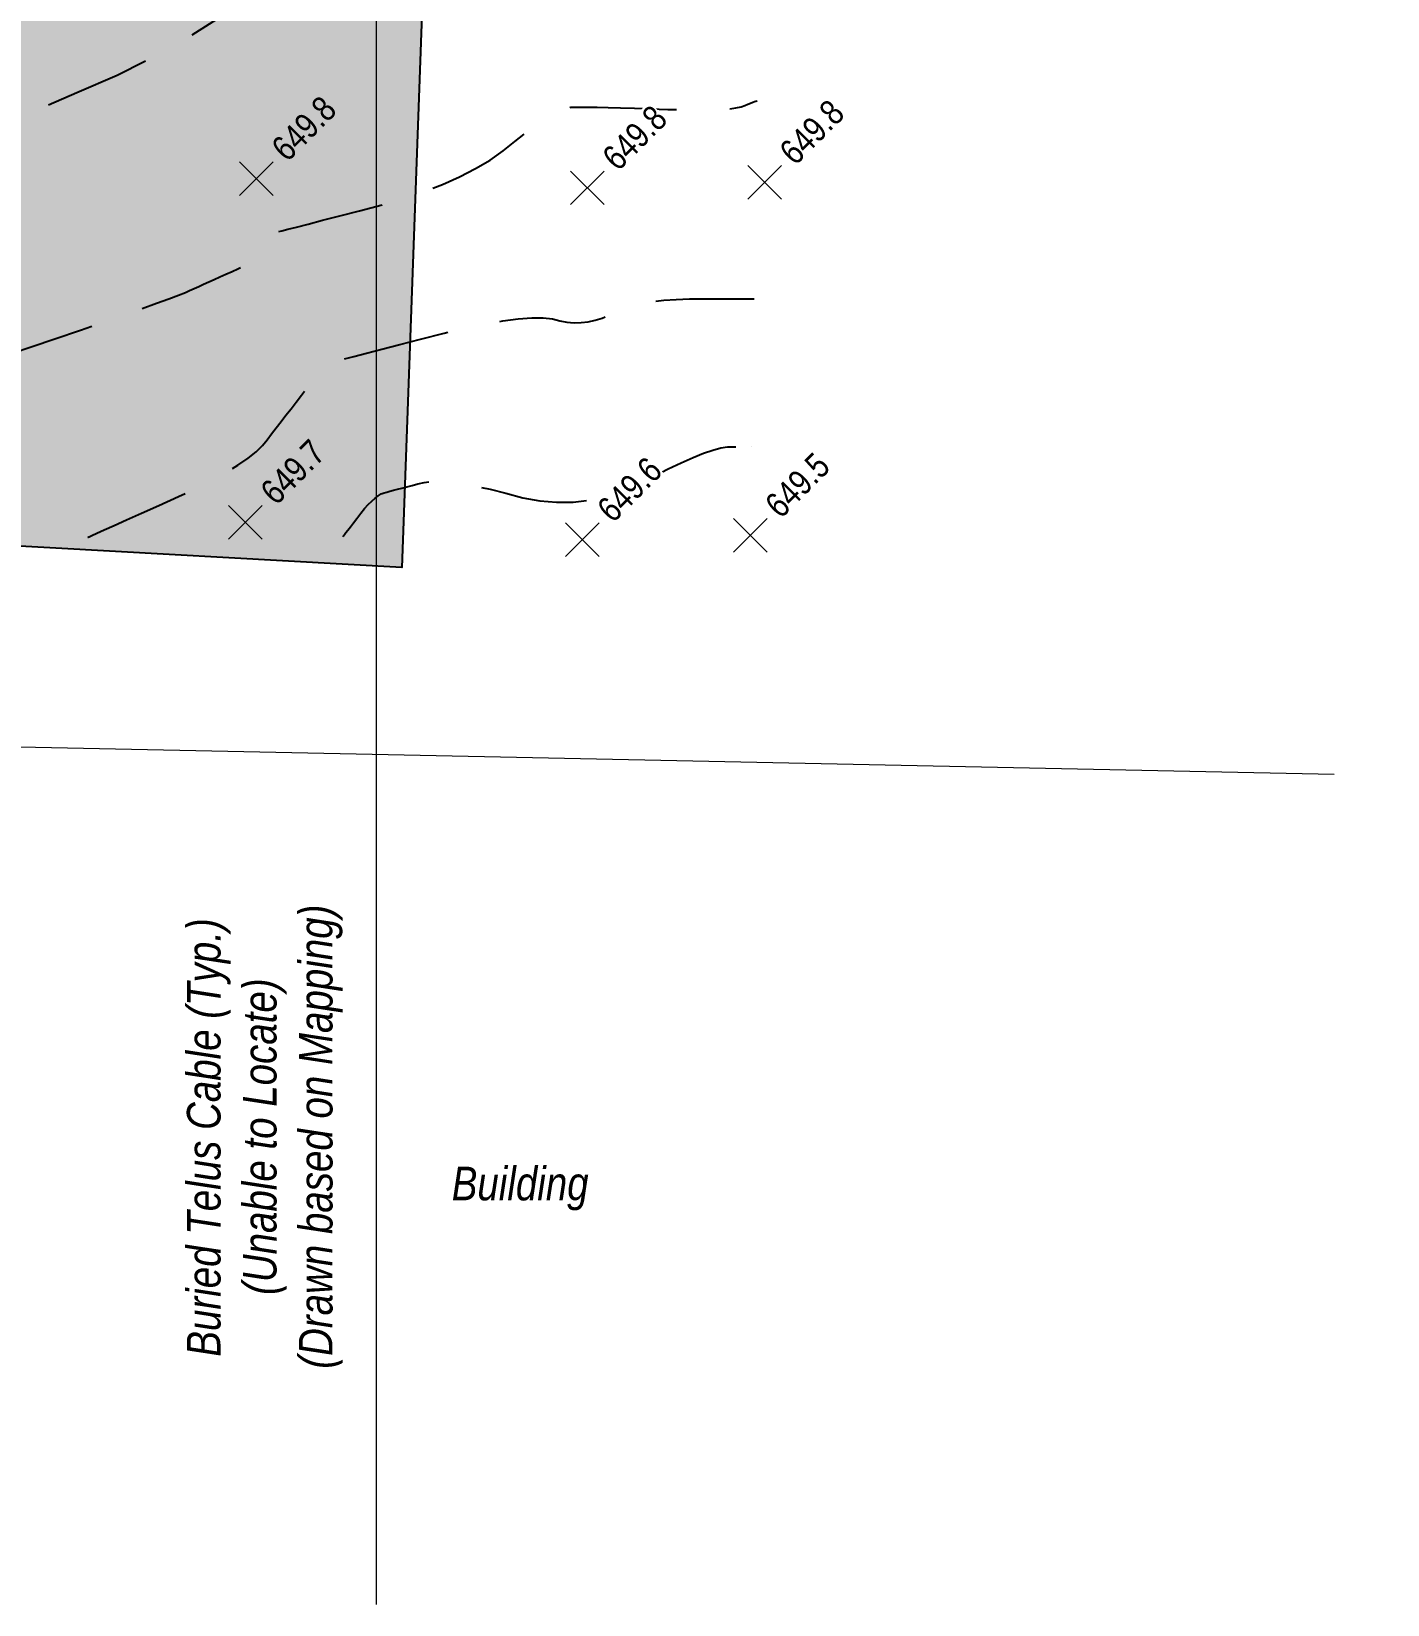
# Model space of a CAD drawing. Extents: x 412674 to 416801, y 6212064 to 6215747.
# Drawn here: x 416387.9 to 416791.4, y 6213757.6 to 6214225.7 of the extents above; entities that cross this region are included whole.
import ezdxf

# ---------------------------------------------------------------- set-up
doc = ezdxf.new("R2010")
doc.units = 0
doc.header["$LTSCALE"] = 5
doc.header["$PDMODE"] = 3
doc.header["$PDSIZE"] = 5
doc.linetypes.add('DASHED2', pattern=[9.525, 6.35, -3.175])
for name, color, linetype, lineweight in [('AS-GENERAL', 48, 'Continuous', 18), ('T-ELEVATION', 48, 'Continuous', 18), ('T-ELEVATION-T', 48, 'Continuous', 18), ('T-TEXT', 48, 'Continuous', 18)]:
    doc.layers.add(name, color=color, linetype=linetype, lineweight=lineweight)
doc.layers.add('AS-ROADS', color=254, linetype='Continuous')
doc.layers.add('Contour_Line_Intermediate', color=8, linetype='DASHED2')
doc.layers.add('AS-TELUS-ATCO PIPELINES', color=7, linetype='foc-TEL', lineweight=9, true_color=0xff9c38)
doc.styles.add('80L', font='ARIALN.TTF', dxfattribs={"height": 10})
doc.styles.add('ELEVATION', font='ARIALN.TTF', dxfattribs={"height": 2.5})
doc.styles.add('foc-LtypeFont', font='ARIALN.TTF', dxfattribs={"height": 7.35})
doc.linetypes.add('foc-TEL', pattern='A,2,-1,["T",foc-LtypeFont,S=0.2,R=0,X=-0.425,Y=-0.75],-1.24,8', length=12.24)

msp = doc.modelspace()

# ---------------------------------------------------------------- hatches: boundary and pattern name
at = {"layer": 'AS-ROADS'}
h = msp.add_hatch(color=256, dxfattribs=at)
h.dxf.hatch_style = 1
h.paths.add_polyline_path([(416028.928, 6214099.613), (416032.298, 6214257.243), (416035.098, 6214391.183), (416037.428, 6214529.613), (416024.258, 6214579.533), (416008.458, 6214601.523), (415994.588, 6214618.803), (415977.728, 6214621.053), (415943.828, 6214620.883), (415540.375, 6214631.213), (415544.321, 6214830.321), (416791.446, 6214807.258), (416787.49, 6214607.6), (416574.038, 6214610.933), (416359.828, 6214615.113), (416200.538, 6214618.233), (416185.108, 6214618.483), (416168.668, 6214613.853), (416149.628, 6214599.513), (416132.628, 6214579.943), (416118.498, 6214558.953), (416113.328, 6214534.713), (416113.318, 6214504.543), (416111.058, 6214435.643), (416110.258, 6214423.983), (416106.828, 6214260.703), (416105.678, 6214233.903), (416131.528, 6214230.463), (416133.628, 6214261.193), (416154.518, 6214289.923), (416165.928, 6214295.333), (416192.948, 6214301.013), (416280.408, 6214303.523), (416433.888, 6214299.673), (416506.538, 6214299.243), (416498.078, 6214066.183), (416377.258, 6214072.923), (416276.448, 6214079.443), (416242.718, 6214085.933), (416132.758, 6214085.803), (416125.825, 6213764.84), (416025.984, 6213766.819), (416028.874, 6214097.048)])

# ---------------------------------------------------------------- linework, layer by layer
at = {"layer": 'AS-GENERAL', "flags": 128}
msp.add_lwpolyline([(416286.708, 6213777.443), (416288.708, 6213883.623), (416291.188, 6213984.523), (416292.138, 6214015.203), (416360.288, 6214013.273), (416775.541, 6214004.699)], dxfattribs=at)
at = {"layer": 'AS-ROADS', "flags": 128}
msp.add_lwpolyline([(416506.538, 6214299.243), (416498.078, 6214066.183), (416377.258, 6214072.923), (416276.448, 6214079.443), (416242.718, 6214085.933), (416132.758, 6214085.803), (416125.825, 6213764.84), (416025.984, 6213766.819), (416028.874, 6214097.048), (416028.928, 6214099.613), (416032.298, 6214257.243)], dxfattribs=at)
at = {"layer": 'AS-TELUS-ATCO PIPELINES', "flags": 128}
msp.add_lwpolyline([(416490.602, 6213757.611), (416490.602, 6214500.206)], dxfattribs=at)
at = {"layer": 'Contour_Line_Intermediate', "flags": 128}
for points in [[(416302.03, 6214025.202), (416302.03, 6214025.202), (416301.734, 6214025.626), (416301.141, 6214026.475), (416300.252, 6214027.749), (416299.066, 6214029.447), (416297.584, 6214031.569), (416295.805, 6214034.116), (416293.73, 6214037.088), (416291.358, 6214040.484), (416289.218, 6214043.032), (416287.31, 6214044.734), (416285.634, 6214045.589), (416284.189, 6214045.596), (416282.976, 6214044.756), (416281.994, 6214043.07), (416281.244, 6214040.536), (416280.726, 6214037.155), (416279.755, 6214034.176), (416278.33, 6214031.6), (416276.453, 6214029.426), (416274.122, 6214027.655), (416271.339, 6214026.286), (416268.102, 6214025.32), (416264.413, 6214024.756), (416260.27, 6214024.594), (416256.493, 6214024.424), (416253.081, 6214024.244), (416250.035, 6214024.054), (416247.354, 6214023.856), (416245.038, 6214023.648), (416243.088, 6214023.431), (416241.503, 6214023.205), (416240.284, 6214022.969), (416238.047, 6214022.301), (416234.793, 6214021.198), (416230.521, 6214019.662), (416225.232, 6214017.693), (416218.926, 6214015.291), (416211.602, 6214012.455), (416203.261, 6214009.185), (416193.903, 6214005.482), (416186.347, 6214003.333), (416180.596, 6214002.738), (416176.647, 6214003.696), (416174.502, 6214006.207), (416174.161, 6214010.273), (416175.622, 6214015.892), (416178.887, 6214023.064), (416183.956, 6214031.79), (416188.402, 6214039.466), (416192.224, 6214046.091), (416195.424, 6214051.665), (416198.001, 6214056.188), (416199.955, 6214059.661), (416201.286, 6214062.083), (416201.994, 6214063.454), (416202.079, 6214063.775), (416202.296, 6214064.193), (416202.645, 6214064.708), (416203.126, 6214065.322), (416203.738, 6214066.032), (416204.482, 6214066.84), (416205.357, 6214067.746), (416206.364, 6214068.75), (416207.503, 6214069.85), (416208.733, 6214070.895), (416210.054, 6214071.882), (416211.465, 6214072.813), (416212.967, 6214073.688), (416214.56, 6214074.505), (416216.243, 6214075.266), (416218.018, 6214075.971), (416219.883, 6214076.619), (416221.552, 6214077.264), (416223.024, 6214077.908), (416224.3, 6214078.549), (416225.379, 6214079.188), (416226.262, 6214079.825), (416226.949, 6214080.46), (416227.439, 6214081.092), (416227.733, 6214081.723), (416228.138, 6214082.232), (416228.655, 6214082.619), (416229.283, 6214082.885), (416230.022, 6214083.03), (416230.873, 6214083.054), (416231.835, 6214082.956), (416232.908, 6214082.737), (416234.093, 6214082.396), (416235.212, 6214081.941), (416236.263, 6214081.371), (416237.248, 6214080.687), (416238.166, 6214079.888), (416239.018, 6214078.975), (416239.803, 6214077.948), (416240.522, 6214076.806), (416241.174, 6214075.549), (416241.784, 6214074.474), (416242.354, 6214073.579), (416242.883, 6214072.866), (416243.371, 6214072.335), (416243.818, 6214071.984), (416244.224, 6214071.815), (416244.589, 6214071.826), (416244.913, 6214072.019), (416245.377, 6214072.299), (416245.979, 6214072.666), (416246.72, 6214073.119), (416247.601, 6214073.659), (416248.621, 6214074.286), (416249.78, 6214074.999), (416251.078, 6214075.799), (416252.515, 6214076.687), (416253.859, 6214077.479), (416255.11, 6214078.177), (416256.268, 6214078.779), (416257.333, 6214079.288), (416258.304, 6214079.701), (416259.182, 6214080.02), (416259.967, 6214080.244), (416260.659, 6214080.373), (416261.412, 6214080.673), (416262.224, 6214081.143), (416263.096, 6214081.785), (416264.029, 6214082.596), (416265.022, 6214083.579), (416266.075, 6214084.732), (416267.189, 6214086.056), (416268.362, 6214087.551), (416269.394, 6214088.891), (416270.284, 6214090.075), (416271.032, 6214091.105), (416271.639, 6214091.979), (416272.103, 6214092.698), (416272.426, 6214093.262), (416272.607, 6214093.672), (416272.646, 6214093.926), (416273.918, 6214095.544), (416276.423, 6214098.526), (416280.161, 6214102.873), (416285.132, 6214108.584), (416291.337, 6214115.66), (416298.774, 6214124.099), (416307.444, 6214133.903), (416317.347, 6214145.072), (416326.016, 6214154.867), (416333.451, 6214163.291), (416339.651, 6214170.342), (416344.617, 6214176.022), (416348.349, 6214180.328), (416350.846, 6214183.263), (416352.109, 6214184.825), (416352.138, 6214185.016), (416352.205, 6214185.231), (416352.311, 6214185.473), (416352.457, 6214185.74), (416352.641, 6214186.033), (416352.863, 6214186.351), (416353.125, 6214186.695), (416353.426, 6214187.065), (416353.765, 6214187.461), (416354.137, 6214187.816), (416354.542, 6214188.131), (416354.979, 6214188.405), (416355.45, 6214188.639), (416355.953, 6214188.833), (416356.488, 6214188.986), (416357.057, 6214189.099), (416357.658, 6214189.171), (416359.672, 6214189.881), (416363.1, 6214191.226), (416367.941, 6214193.209), (416374.195, 6214195.829), (416381.863, 6214199.085), (416390.943, 6214202.978), (416401.437, 6214207.507), (416413.345, 6214212.674), (416424.556, 6214218.235), (416435.07, 6214224.192), (416444.889, 6214230.544), (416454.011, 6214237.291), (416462.437, 6214244.434), (416470.166, 6214251.971), (416477.199, 6214259.904), (416483.536, 6214268.232), (416489.099, 6214275.534), (416493.888, 6214281.81), (416497.904, 6214287.059), (416501.145, 6214291.283), (416503.613, 6214294.48), (416505.307, 6214296.651), (416506.228, 6214297.796), (416506.374, 6214297.915), (416506.53, 6214298.02), (416506.694, 6214298.111), (416506.868, 6214298.189), (416507.05, 6214298.252), (416507.241, 6214298.303), (416507.441, 6214298.339), (416507.65, 6214298.362), (416507.868, 6214298.371), (416508.031, 6214298.4), (416508.14, 6214298.45), (416508.194, 6214298.521), (416508.194, 6214298.612), (416508.139, 6214298.724), (416508.029, 6214298.856), (416507.865, 6214299.008), (416507.646, 6214299.182), (416507.439, 6214299.342), (416507.243, 6214299.489), (416507.059, 6214299.624), (416506.886, 6214299.746), (416506.724, 6214299.855), (416506.573, 6214299.951), (416506.434, 6214300.035), (416506.307, 6214300.105), (416505.261, 6214300.959), (416503.298, 6214302.596), (416500.416, 6214305.017), (416496.617, 6214308.22), (416491.9, 6214312.207), (416486.265, 6214316.978), (416479.713, 6214322.531), (416472.242, 6214328.868), (416465.682, 6214334.417), (416460.033, 6214339.177), (416455.294, 6214343.15), (416451.466, 6214346.334), (416448.549, 6214348.73), (416446.542, 6214350.338), (416445.446, 6214351.158), (416445.261, 6214351.19), (416444.495, 6214351.406), (416443.15, 6214351.807), (416441.224, 6214352.393), (416438.718, 6214353.163), (416435.632, 6214354.118), (416431.967, 6214355.257), (416427.721, 6214356.581), (416422.895, 6214358.09), (416418.151, 6214359.471), (416413.488, 6214360.724), (416408.908, 6214361.851), (416404.41, 6214362.849), (416399.994, 6214363.72), (416395.659, 6214364.464), (416391.407, 6214365.081), (416387.237, 6214365.569), (416383.341, 6214366.03), (416379.721, 6214366.461), (416376.376, 6214366.865), (416373.307, 6214367.239), (416370.512, 6214367.586), (416367.993, 6214367.903), (416365.748, 6214368.192), (416363.779, 6214368.453), (416361.6, 6214367.615), (416359.21, 6214365.679), (416356.609, 6214362.646), (416353.798, 6214358.513), (416350.777, 6214353.283), (416347.545, 6214346.955), (416344.103, 6214339.528), (416340.45, 6214331.003), (416336.797, 6214323.652), (416333.144, 6214317.473), (416329.491, 6214312.467), (416325.838, 6214308.634), (416322.186, 6214305.974), (416318.533, 6214304.486), (416314.88, 6214304.172), (416311.227, 6214305.031), (416307.944, 6214305.852), (416305.03, 6214306.635), (416302.486, 6214307.381), (416300.311, 6214308.089), (416298.505, 6214308.76), (416297.069, 6214309.393), (416296.003, 6214309.988), (416295.306, 6214310.546), (416294.688, 6214311.329), (416294.149, 6214312.337), (416293.689, 6214313.571), (416293.308, 6214315.03), (416293.006, 6214316.715), (416292.783, 6214318.625), (416292.639, 6214320.76), (416292.575, 6214323.121), (416292.636, 6214325.629), (416292.825, 6214328.286), (416293.14, 6214331.091), (416293.581, 6214334.043), (416294.149, 6214337.144), (416294.844, 6214340.393), (416295.665, 6214343.789), (416296.613, 6214347.334), (416298.053, 6214350.78), (416299.986, 6214354.127), (416302.41, 6214357.375), (416305.327, 6214360.524), (416308.737, 6214363.575), (416312.638, 6214366.527), (416317.032, 6214369.38), (416321.918, 6214372.134), (416326.126, 6214374.59), (416329.657, 6214376.748), (416332.51, 6214378.608), (416334.684, 6214380.169), (416336.181, 6214381.432), (416337.001, 6214382.397), (416337.142, 6214383.063), (416336.606, 6214383.432), (416335.811, 6214384.117), (416334.758, 6214385.12), (416333.447, 6214386.441), (416331.878, 6214388.079), (416330.051, 6214390.035), (416327.965, 6214392.308), (416325.622, 6214394.898), (416323.02, 6214397.806), (416320.794, 6214400.494), (416318.944, 6214402.96), (416317.47, 6214405.207), (416316.372, 6214407.232), (416315.649, 6214409.037), (416315.303, 6214410.622), (416315.332, 6214411.985), (416315.738, 6214413.129), (416316.084, 6214414.17), (416316.37, 6214415.11), (416316.597, 6214415.948), (416316.765, 6214416.684), (416316.873, 6214417.318), (416316.922, 6214417.85), (416316.911, 6214418.281), (416316.841, 6214418.61), (416317.093, 6214419.322), (416317.668, 6214420.416), (416318.566, 6214421.893), (416319.785, 6214423.753), (416321.328, 6214425.995), (416323.192, 6214428.621), (416325.38, 6214431.629), (416327.889, 6214435.02), (416330.402, 6214438.283), (416332.917, 6214441.42), (416335.436, 6214444.428), (416337.957, 6214447.31), (416340.481, 6214450.065), (416343.008, 6214452.692), (416345.538, 6214455.192), (416348.071, 6214457.564), (416350.502, 6214459.57), (416352.834, 6214461.209), (416355.064, 6214462.482), (416357.194, 6214463.388), (416359.223, 6214463.927), (416361.152, 6214464.099), (416362.979, 6214463.905), (416364.706, 6214463.344), (416366.752, 6214462.269), (416369.117, 6214460.681), (416371.8, 6214458.578), (416374.803, 6214455.962), (416378.124, 6214452.832), (416381.764, 6214449.188), (416385.723, 6214445.03), (416390.001, 6214440.358), (416394.567, 6214436.135), (416399.421, 6214432.36), (416404.564, 6214429.032), (416409.994, 6214426.153), (416415.713, 6214423.722), (416421.719, 6214421.739), (416428.014, 6214420.204), (416434.597, 6214419.118), (416441.106, 6214418.599), (416447.54, 6214418.648), (416453.899, 6214419.265), (416460.184, 6214420.45), (416466.395, 6214422.203), (416472.531, 6214424.524), (416478.593, 6214427.413), (416484.58, 6214430.87), (416490.061, 6214434.037), (416495.035, 6214436.915), (416499.502, 6214439.504), (416503.463, 6214441.804), (416506.917, 6214443.815), (416509.864, 6214445.536), (416512.305, 6214446.968), (416514.239, 6214448.111), (416516.108, 6214449.644), (416517.912, 6214451.565), (416519.65, 6214453.876), (416521.324, 6214456.576), (416522.932, 6214459.666), (416524.476, 6214463.144), (416525.954, 6214467.012), (416527.367, 6214471.269), (416528.585, 6214475.1), (416529.606, 6214478.503), (416530.431, 6214481.48), (416531.06, 6214484.029), (416531.493, 6214486.152), (416531.73, 6214487.848), (416531.771, 6214489.117), (416531.616, 6214489.959), (416531.918, 6214490.679), (416532.677, 6214491.275), (416533.893, 6214491.75), (416535.566, 6214492.102), (416537.696, 6214492.331), (416540.283, 6214492.438), (416543.327, 6214492.422), (416546.827, 6214492.283), (416549.979, 6214492.16), (416552.782, 6214492.051), (416555.236, 6214491.958), (416557.34, 6214491.88), (416559.096, 6214491.817), (416560.502, 6214491.769), (416561.56, 6214491.736), (416562.268, 6214491.718), (416563.588, 6214491.89), (416565.52, 6214492.253), (416568.065, 6214492.806), (416571.221, 6214493.549), (416574.99, 6214494.483), (416579.37, 6214495.607), (416584.363, 6214496.921), (416589.967, 6214498.426), (416594.871, 6214499.743), (416599.074, 6214500.871), (416602.577, 6214501.812), (416605.379, 6214502.564), (416607.481, 6214503.129), (416608.882, 6214503.505), (416609.583, 6214503.693), (416609.583, 6214503.693)], [(416334.066, 6214057.577), (416334.066, 6214057.577), (416333.856, 6214057.878), (416333.436, 6214058.48), (416332.805, 6214059.382), (416331.965, 6214060.586), (416330.914, 6214062.09), (416329.653, 6214063.896), (416328.182, 6214066.002), (416326.501, 6214068.409), (416325.53, 6214071.1), (416325.27, 6214074.074), (416325.719, 6214077.332), (416326.878, 6214080.874), (416328.747, 6214084.699), (416331.327, 6214088.807), (416334.616, 6214093.199), (416338.616, 6214097.875), (416342.339, 6214102.129), (416345.787, 6214105.96), (416348.958, 6214109.369), (416351.854, 6214112.356), (416354.473, 6214114.92), (416356.816, 6214117.062), (416358.883, 6214118.782), (416360.674, 6214120.08), (416362.257, 6214121.22), (416363.632, 6214122.204), (416364.799, 6214123.032), (416365.758, 6214123.702), (416366.508, 6214124.216), (416367.051, 6214124.573), (416367.385, 6214124.773), (416367.511, 6214124.816), (416368.581, 6214125.183), (416370.593, 6214125.874), (416373.548, 6214126.889), (416377.446, 6214128.228), (416382.288, 6214129.891), (416388.072, 6214131.878), (416394.799, 6214134.188), (416402.469, 6214136.823), (416409.337, 6214139.197), (416415.402, 6214141.313), (416420.664, 6214143.169), (416425.124, 6214144.766), (416428.781, 6214146.104), (416431.635, 6214147.182), (416433.686, 6214148), (416434.935, 6214148.56), (416436.258, 6214149.152), (416437.655, 6214149.778), (416439.126, 6214150.436), (416440.671, 6214151.128), (416442.29, 6214151.853), (416443.984, 6214152.612), (416445.751, 6214153.403), (416447.592, 6214154.228), (416449.251, 6214155.012), (416450.728, 6214155.754), (416452.022, 6214156.456), (416453.134, 6214157.117), (416454.063, 6214157.737), (416454.81, 6214158.316), (416455.374, 6214158.855), (416455.756, 6214159.352), (416456.148, 6214159.863), (416456.551, 6214160.387), (416456.963, 6214160.924), (416457.386, 6214161.474), (416457.819, 6214162.038), (416458.263, 6214162.616), (416458.716, 6214163.206), (416459.18, 6214163.81), (416459.603, 6214164.343), (416459.984, 6214164.804), (416460.324, 6214165.195), (416460.623, 6214165.514), (416460.881, 6214165.762), (416461.098, 6214165.939), (416461.273, 6214166.045), (416461.407, 6214166.08), (416462.37, 6214166.328), (416464.162, 6214166.791), (416466.782, 6214167.467), (416470.231, 6214168.358), (416474.508, 6214169.462), (416479.615, 6214170.781), (416485.55, 6214172.313), (416492.313, 6214174.059), (416498.67, 6214175.943), (416504.62, 6214177.963), (416510.164, 6214180.12), (416515.3, 6214182.414), (416520.029, 6214184.845), (416524.352, 6214187.412), (416528.268, 6214190.117), (416531.777, 6214192.958), (416535.001, 6214195.451), (416537.942, 6214197.595), (416540.598, 6214199.39), (416542.97, 6214200.836), (416545.057, 6214201.934), (416546.86, 6214202.683), (416548.379, 6214203.083), (416549.614, 6214203.134), (416551.342, 6214203.155), (416553.563, 6214203.145), (416556.278, 6214203.106), (416559.486, 6214203.036), (416563.187, 6214202.936), (416567.382, 6214202.806), (416572.07, 6214202.646), (416577.252, 6214202.455), (416581.919, 6214202.34), (416586.071, 6214202.301), (416589.708, 6214202.338), (416592.83, 6214202.45), (416595.437, 6214202.638), (416597.529, 6214202.902), (416599.106, 6214203.242), (416600.169, 6214203.658), (416601.098, 6214204.021), (416601.895, 6214204.333), (416602.559, 6214204.593), (416603.09, 6214204.801), (416603.488, 6214204.957), (416603.754, 6214205.06), (416603.887, 6214205.112), (416603.887, 6214205.112)], [(416404.673, 6214075.168), (416404.673, 6214075.168), (416404.683, 6214075.173), (416404.701, 6214075.182), (416404.729, 6214075.195), (416404.767, 6214075.213), (416404.813, 6214075.236), (416404.869, 6214075.263), (416404.935, 6214075.294), (416405.01, 6214075.33), (416405.806, 6214075.689), (416407.325, 6214076.371), (416409.566, 6214077.376), (416412.529, 6214078.705), (416416.213, 6214080.356), (416420.62, 6214082.33), (416425.749, 6214084.627), (416431.6, 6214087.247), (416436.884, 6214089.754), (416441.601, 6214092.148), (416445.752, 6214094.429), (416449.336, 6214096.597), (416452.354, 6214098.652), (416454.805, 6214100.594), (416456.689, 6214102.423), (416458.007, 6214104.139), (416459.36, 6214105.9), (416460.749, 6214107.708), (416462.172, 6214109.562), (416463.631, 6214111.461), (416465.126, 6214113.407), (416466.655, 6214115.399), (416468.22, 6214117.436), (416469.82, 6214119.52), (416471.278, 6214121.358), (416472.594, 6214122.95), (416473.768, 6214124.297), (416474.8, 6214125.399), (416475.689, 6214126.255), (416476.436, 6214126.865), (416477.041, 6214127.23), (416477.504, 6214127.35), (416478.787, 6214127.681), (416480.889, 6214128.224), (416483.812, 6214128.978), (416487.554, 6214129.945), (416492.116, 6214131.122), (416497.498, 6214132.512), (416503.699, 6214134.113), (416510.72, 6214135.926), (416517.136, 6214137.438), (416522.947, 6214138.648), (416528.151, 6214139.557), (416532.751, 6214140.164), (416536.744, 6214140.47), (416540.133, 6214140.475), (416542.915, 6214140.178), (416545.092, 6214139.581), (416547.249, 6214139.192), (416549.385, 6214139.011), (416551.5, 6214139.04), (416553.595, 6214139.277), (416555.669, 6214139.724), (416557.723, 6214140.379), (416559.756, 6214141.243), (416561.768, 6214142.316), (416564.062, 6214143.255), (416566.637, 6214144.06), (416569.494, 6214144.732), (416572.633, 6214145.27), (416576.053, 6214145.674), (416579.754, 6214145.944), (416583.737, 6214146.081), (416588.002, 6214146.084), (416591.733, 6214146.086), (416594.931, 6214146.089), (416597.597, 6214146.09), (416599.729, 6214146.092), (416601.328, 6214146.093), (416602.394, 6214146.094), (416602.927, 6214146.094), (416602.927, 6214146.094)], [(416480.576, 6214075.379), (416480.576, 6214075.379), (416480.724, 6214075.572), (416481.02, 6214075.957), (416481.463, 6214076.535), (416482.055, 6214077.305), (416482.794, 6214078.267), (416483.681, 6214079.422), (416484.716, 6214080.77), (416485.899, 6214082.31), (416487.033, 6214083.683), (416488.118, 6214084.889), (416489.154, 6214085.928), (416490.141, 6214086.801), (416491.08, 6214087.506), (416491.969, 6214088.044), (416492.81, 6214088.416), (416493.601, 6214088.62), (416494.527, 6214088.859), (416495.587, 6214089.133), (416496.781, 6214089.441), (416498.109, 6214089.784), (416499.571, 6214090.161), (416501.167, 6214090.574), (416502.897, 6214091.02), (416504.762, 6214091.502), (416507.028, 6214091.749), (416509.695, 6214091.761), (416512.764, 6214091.539), (416516.235, 6214091.083), (416520.107, 6214090.392), (416524.381, 6214089.467), (416529.057, 6214088.307), (416534.134, 6214086.913), (416539.162, 6214086.005), (416544.143, 6214085.585), (416549.076, 6214085.652), (416553.961, 6214086.206), (416558.798, 6214087.247), (416563.586, 6214088.774), (416568.327, 6214090.789), (416573.019, 6214093.291), (416577.325, 6214095.48), (416581.243, 6214097.356), (416584.775, 6214098.92), (416587.919, 6214100.172), (416590.676, 6214101.111), (416593.046, 6214101.737), (416595.029, 6214102.051), (416596.625, 6214102.052), (416598.022, 6214102.053), (416599.219, 6214102.054), (416600.216, 6214102.054), (416601.014, 6214102.055), (416601.613, 6214102.055), (416602.012, 6214102.055), (416602.211, 6214102.056), (416602.211, 6214102.056)]]:
    msp.add_lwpolyline(points, dxfattribs=at)
at = {"layer": 'T-ELEVATION'}
for p in [(416454.838, 6214181.883, 6498), (416451.538, 6214079.633, 6497)]:
    msp.add_point(p, dxfattribs=at)

# ---------------------------------------------------------------- texts
at = {"layer": 'AS-TELUS-ATCO PIPELINES', "insert": (416434.148, 6213819.889), "char_height": 9.99592, "attachment_point": 1, "rotation": 90, "style": '80L'}
msp.add_mtext_dynamic_manual_height_columns('\\pi11.467;{\\fArial Narrow|b0|i1|c0|p34;Buried Telus Cable (Typ.)\\P\\pi29.829;(Unable to Locate)\\P\\pi7.8771;(Drawn based on Mapping)}', width=152.24007, gutter_width=50, heights=[0], dxfattribs=at)
at = {"layer": 'T-ELEVATION-T', "char_height": 7.4969, "width": 20.61152, "attachment_point": 1, "rotation": 44.99999, "style": 'ELEVATION', "bg_fill": 1, "box_fill_scale": 1.1, "bg_fill_color": 254, "bg_fill_transparency": 0}
for s, insert in [('649.8', (416458.688, 6214191.867)), ('649.7', (416455.397, 6214089.666))]:
    msp.add_mtext(s, dxfattribs=dict(at, insert=insert))
at = {"layer": 'T-TEXT', "insert": (416512.956, 6213887.871), "char_height": 9.99592, "attachment_point": 1, "style": '80L'}
msp.add_mtext_dynamic_manual_height_columns('{\\fArial Narrow|b0|i1|c0|p34;Building}', width=40.82988, gutter_width=50, heights=[0], dxfattribs=at)

# ---------------------------------------------------------------- next in the draw order: texts
at = {"layer": 'T-ELEVATION-T', "char_height": 7.4969, "width": 20.61152, "attachment_point": 1, "rotation": 44.99999, "style": 'ELEVATION', "bg_fill": 3, "box_fill_scale": 1.1, "bg_fill_color": 256, "bg_fill_transparency": 0}
for s, insert in [('649.8', (416609.847, 6214190.788)), ('649.8', (416557.128, 6214189.108)), ('649.6', (416555.606, 6214084.448)), ('649.5', (416605.558, 6214085.73))]:
    msp.add_mtext(s, dxfattribs=dict(at, insert=insert))

# ---------------------------------------------------------------- next in the draw order: linework, layer by layer
at = {"layer": 'T-ELEVATION'}
for p in [(416553.318, 6214179.123, 6498), (416606.058, 6214180.803, 6498), (416601.778, 6214075.713, 6495), (416551.788, 6214074.413, 6496)]:
    msp.add_point(p, dxfattribs=at)

doc.saveas('drawing.dxf')
